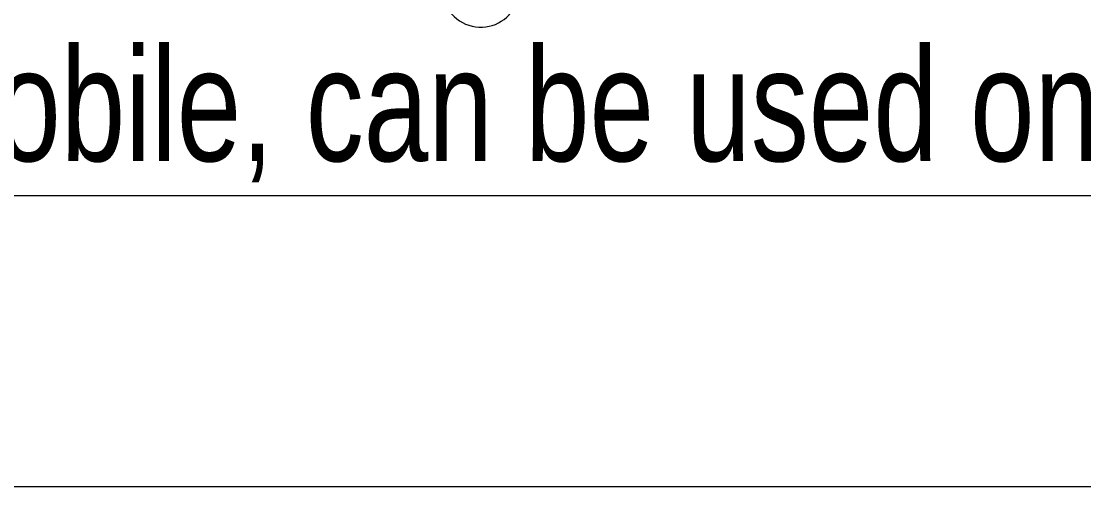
# Model space of a CAD drawing. Header units: millimetres. Extents: x 26027 to 581921, y 7230 to 233891.
# Drawn here: x 490302 to 491124, y 126400 to 126760 of the extents above; entities that cross this region are included whole.
import ezdxf

# ---------------------------------------------------------------- set-up
doc = ezdxf.new("R2010")
doc.units = ezdxf.units.MM
doc.header["$LTSCALE"] = 5
doc.layers.add('Medical Equipment and Furniture', color=163, linetype='Continuous', lineweight=0)
doc.layers.add('Walls', color=32, linetype='Continuous', lineweight=5)
doc.styles.add('X3G_ENTITY_257CFD', font='swisscl.ttf', dxfattribs={"height": 200})

# ---------------------------------------------------------------- blocks, each defined once
blk = doc.blocks.new('HF12177-P')
for p, q in [((0, 0), (-0.17236, 0.23723)), ((0, 0), (0.17236, 0.23723)), ((-0.01963, -0.00701), (-0.18854, 0.22547)), ((0.01963, -0.00701), (0.18854, 0.22547)), ((-0.112, -0.00701), (0.112, -0.00701)), ((-0.1, -0.00701), (-0.1, -0.02701)), ((0.1, -0.00701), (0.1, -0.02701)), ((-0.12, -0.01501), (-0.12, -0.01901)), ((0.12, -0.01501), (0.12, -0.01901)), ((-0.06314, -0.02701), (-0.29506, -0.10237)), ((-0.01, -0.03078), (-0.28888, -0.12139)), ((-0.112, -0.02701), (0.112, -0.02701)), ((-0.01, -0.03078), (-0.01, -0.32401)), ((0.01, -0.03078), (0.01, -0.32401)), ((0.01, -0.03078), (0.28888, -0.12139)), ((0.06314, -0.02701), (0.29506, -0.10237))]:
    blk.add_line(p, q)
for centre, radius, start, end in [((-0.18515, 0.23783), 0.03, 325.47122, 286.52878), ((0.18515, 0.23783), 0.03, 253.47122, 214.52878), ((0, -0.01701), 0.315, 125.62673, 126.37327), ((-0.17883, 0.23253), 0.008, 36, 125.62673), ((0.17883, 0.23253), 0.008, 54.37327, 144), ((0, -0.01701), 0.315, 53.62673, 54.37327), ((-0.18206, 0.23017), 0.008, 126.37327, 216), ((0.18206, 0.23017), 0.008, 324, 53.62673), ((-0.112, -0.01501), 0.008, 90, 180), ((0.112, -0.01501), 0.008, 0, 90), ((-0.112, -0.01901), 0.008, 180, 270), ((0.112, -0.01901), 0.008, 270, 0), ((-0.29958, -0.11435), 0.03, 37.47122, 358.52878), ((0.29958, -0.11435), 0.03, 181.47122, 142.52878), ((-0.29259, -0.10998), 0.008, 108, 197.62673), ((0.29259, -0.10998), 0.008, 342.37327, 72), ((0, -0.01701), 0.315, 197.62673, 198.37327), ((0, -0.01701), 0.315, 341.62673, 342.37327), ((-0.29135, -0.11378), 0.008, 198.37327, 288), ((0.29135, -0.11378), 0.008, 252, 341.62673), ((0, -0.33201), 0.03, 109.47122, 70.52878), ((-0.002, -0.32401), 0.008, 180, 269.62673), ((0.002, -0.32401), 0.008, 270.37327, 0), ((0, -0.01701), 0.315, 269.62673, 270.37327)]:
    blk.add_arc(centre, radius, start, end)

msp = doc.modelspace()

# ---------------------------------------------------------------- linework, layer by layer
at = {"layer": 'Walls'}
for p, q in [((493033.77, 126625.26), (490163.77, 126625.26)), ((493033.77, 126400.26), (490163.77, 126400.26))]:
    msp.add_line(p, q, dxfattribs=at)

# ---------------------------------------------------------------- block references
at = {"layer": 'Medical Equipment and Furniture', "extrusion": (-1.92689e-13, -1.39405e-12, -1), "xscale": -1000, "yscale": 1000, "zscale": -1000, "rotation": 90.01496832471715}
msp.add_blockref('HF12177-P', (-490771.97, 127085.24, 0), dxfattribs=at)

# ---------------------------------------------------------------- texts
at = {"layer": 'Medical Equipment and Furniture', "color": 1, "insert": (490791.56, 126739.55, 0), "char_height": 87.4731, "width": 3260.5371, "attachment_point": 2, "style": 'X3G_ENTITY_257CFD'}
msp.add_mtext('59 is mobile, can be used on all patients', dxfattribs=at)

doc.saveas('drawing.dxf')
